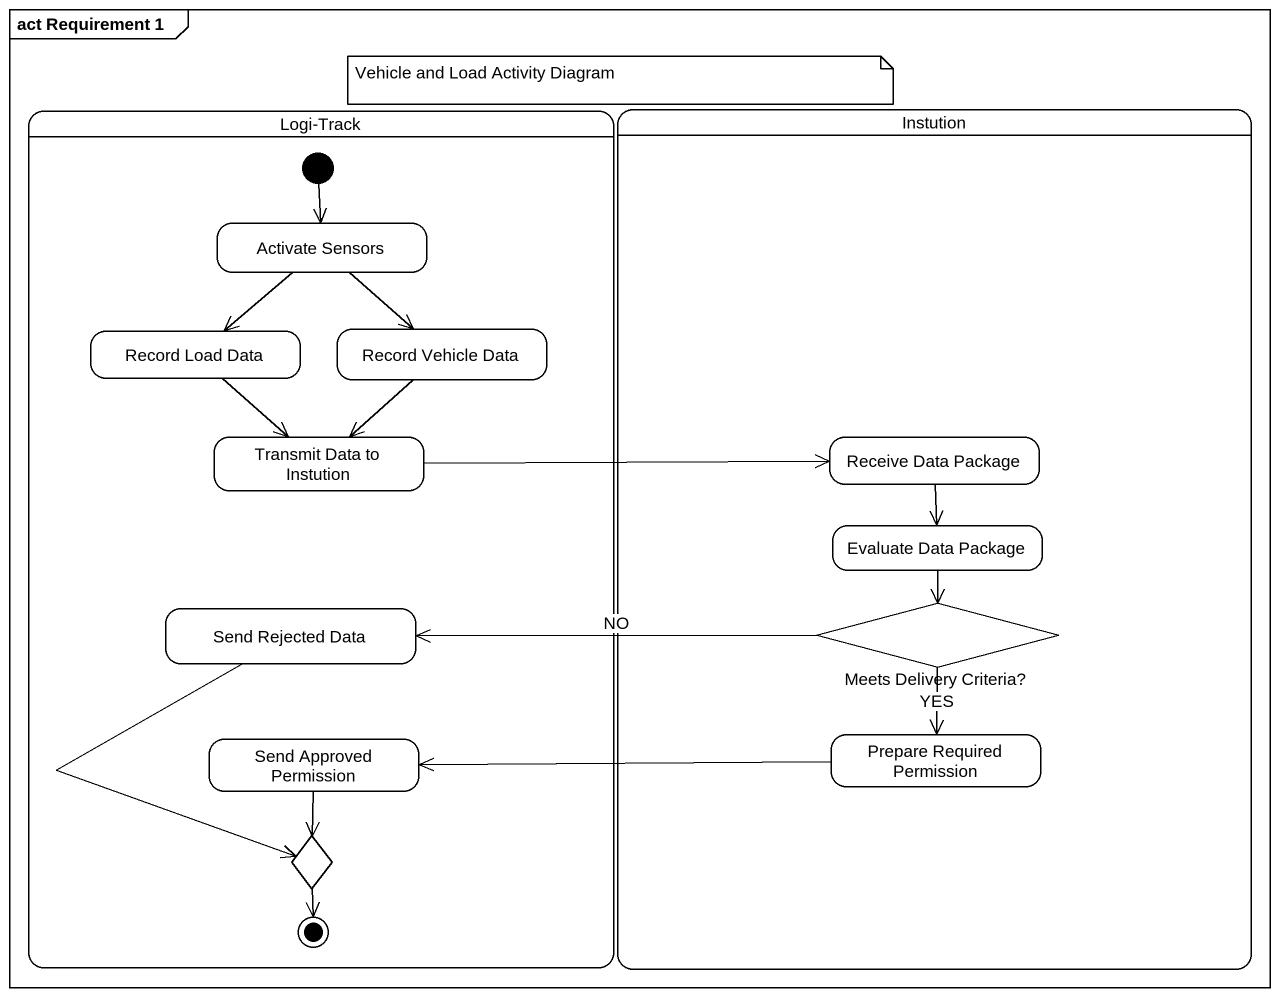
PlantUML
@startuml
mainframe act Requirement 1
hide empty description
state "Logi-Track" as Logi_Track {
  state "Activate Sensors" as Activate_Sensors
  state "Record Load Data" as Record_Load_Data
  state "Record Vehicle Data" as Record_Vehicle_Data
  state "Transmit Data to Instution" as Transmit_Data_to_Instution
  state "Send Rejected Data" as Send_Rejected_Data
  state "Send Approved Permission" as Send_Approved_Permission
  state choice1 <<choice>>
  [*] --> Activate_Sensors
  choice1 --> [*]
}
state Instution {
  state "Receive Data Package" as Receive_Data_Package
  state "Evaluate Data Package" as Evaluate_Data_Package
  state "Meets Delivery Criteria?" as Meets_Delivery_Criteria <<choice>>
  state "Prepare Required Permission" as Prepare_Required_Permission
}
Activate_Sensors --> Record_Load_Data
Activate_Sensors --> Record_Vehicle_Data
Record_Load_Data --> Transmit_Data_to_Instution
Record_Vehicle_Data --> Transmit_Data_to_Instution
Transmit_Data_to_Instution -right-> Receive_Data_Package
Receive_Data_Package --> Evaluate_Data_Package
Evaluate_Data_Package --> Meets_Delivery_Criteria
Send_Rejected_Data --> choice1
Meets_Delivery_Criteria -left-> Send_Rejected_Data : NO
Meets_Delivery_Criteria --> Prepare_Required_Permission : YES
Send_Approved_Permission --> choice1
Prepare_Required_Permission -left-> Send_Approved_Permission
note as N1
  Vehicle and Load Activity Diagram
end note
@enduml
